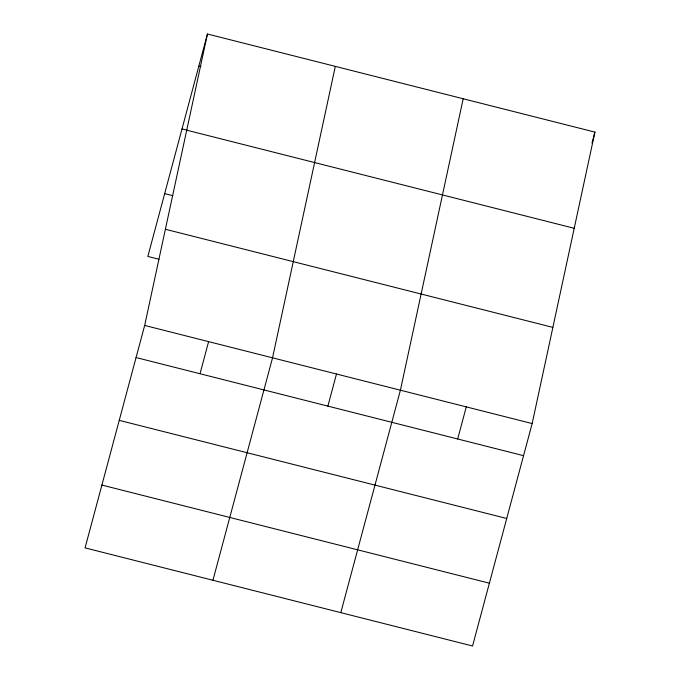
<?xml version="1.0" encoding="UTF-8"?>
<svg xmlns="http://www.w3.org/2000/svg" width="680" height="680" viewBox="0 0 680 680"><rect width="100%" height="100%" fill="white"/><g stroke="black" fill="none" stroke-linecap="round" stroke-linejoin="round"><path stroke-width="1.02" d="M144.67 325.44L207.442 34L594.932 132.115L532.159 423.563L472.558 646L85.068 547.885L144.67 325.44L532.159 423.563M335.317 66.377L272.544 357.825L212.942 580.261M463.19 98.761L400.409 390.201L340.808 612.637M207.442 34L147.84 256.436L159.001 259.267M200.005 373.736L208.607 341.632M327.879 406.113L336.481 374.008M457.683 438.983L466.285 406.878M591.974 143.157L594.932 132.115M198.84 66.105L200.872 66.615M182.01 128.911L187.085 130.203M186.728 130.178L574.217 228.293M164.67 193.63L172.788 195.687M165.385 229.262L552.874 327.386M136.068 357.544L523.558 455.668M119.238 420.359L506.727 518.475M101.898 485.069L489.387 583.185"/></g></svg>
